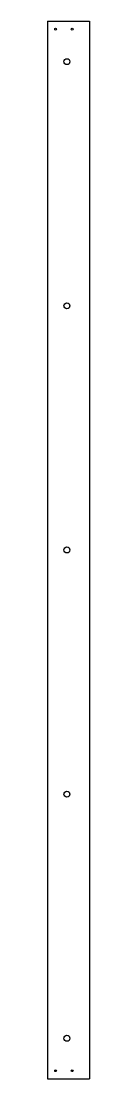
# Model space of a CAD drawing. Header units: millimetres. Extents: x 69 to 146, y -870 to 1086.
import ezdxf

# ---------------------------------------------------------------- set-up
doc = ezdxf.new("R2010")
doc.units = ezdxf.units.MM

msp = doc.modelspace()

# ---------------------------------------------------------------- linework, layer by layer
at = {"color": 7, "linetype": 'Continuous', "lineweight": 25}
for p, q in [((68.5, 1086), (68.5, -870)), ((68.5, 1086), (146.3, 1086)), ((146.3, 1086), (146.3, -870)), ((68.5, -870), (146.3, -870))]:
    msp.add_line(p, q, dxfattribs=at)
for centre, radius in [((83.5, 1071), 1.75), ((114.3, 1071), 1.75), ((104.5, 1011), 5.5), ((104.5, 559.5), 5.5), ((104.5, 108), 5.5), ((104.5, -343.6), 5.5), ((104.5, -795), 5.5), ((83.5, -855), 1.75), ((114.3, -855), 1.75)]:
    msp.add_circle(centre, radius, dxfattribs=at)

doc.saveas('drawing.dxf')
